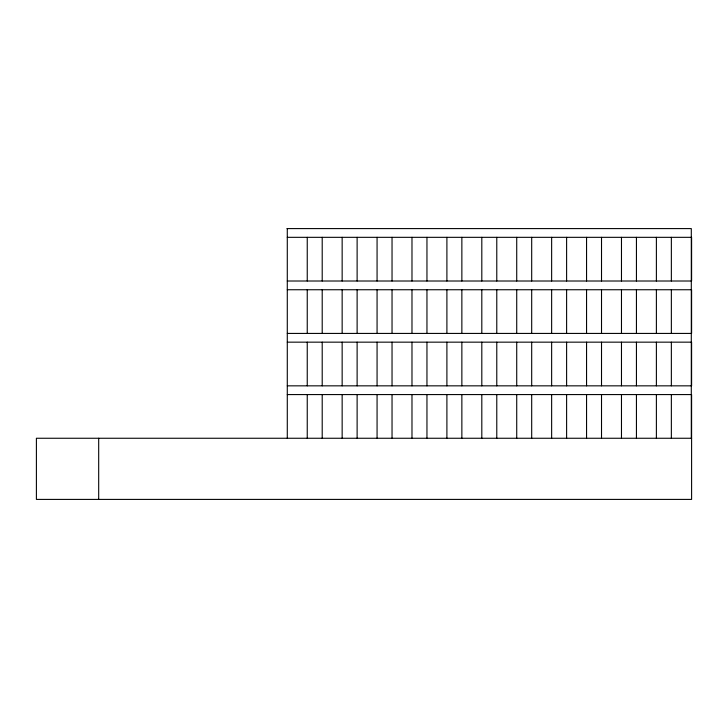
<?xml version="1.0" encoding="UTF-8"?>
<svg xmlns="http://www.w3.org/2000/svg" width="728" height="728" viewBox="0 0 728 728"><rect width="100%" height="100%" fill="white"/><g stroke="black" fill="none" stroke-linecap="round" stroke-linejoin="round"><path stroke-width="1.09" d="M286.987 228.592L691.3 228.592L691.3 438.256M287.287 237.328L691.3 237.328M287.287 281.008L691.3 281.008M287.287 289.744L691.6 289.744L691.6 333.424M287.287 333.424L691.3 333.424M287.287 342.16L691.6 342.16L691.6 385.84M287.287 385.84L691.3 385.84M287.287 394.576L691.6 394.576L691.6 499.408L36.4 499.408L36.4 438.256L691.6 438.256M691.6 237.328L691.6 281.008M671.353 237.328L671.353 281.008M671.353 289.744L671.353 333.424M671.353 342.16L671.353 385.84M671.353 394.576L671.353 438.256M656.383 237.328L656.383 281.008M656.383 289.744L656.383 333.424M656.383 342.16L656.383 385.84M656.383 394.576L656.383 438.256M636.436 237.328L636.436 281.008M636.436 289.744L636.436 333.424M636.436 342.16L636.436 385.84M636.436 394.576L636.436 438.256M621.475 237.328L621.475 281.008M621.475 289.744L621.475 333.424M621.475 342.16L621.475 385.84M621.475 394.576L621.475 438.256M601.519 237.328L601.519 281.008M601.519 289.744L601.519 333.424M601.519 342.16L601.519 385.84M601.519 394.576L601.519 438.256M586.559 237.328L586.559 281.008M586.559 289.744L586.559 333.424M586.559 342.16L586.559 385.84M586.559 394.576L586.559 438.256M566.611 237.328L566.611 281.008M566.611 289.744L566.611 333.424M566.611 342.16L566.611 385.84M566.611 394.576L566.611 438.256M551.642 237.328L551.642 281.008M551.642 289.744L551.642 333.424M551.642 342.16L551.642 385.84M551.642 394.576L551.642 438.256M531.695 237.328L531.695 281.008M531.695 289.744L531.695 333.424M531.695 342.16L531.695 385.84M531.695 394.576L531.695 438.256M516.725 237.328L516.725 281.008M516.725 289.744L516.725 333.424M516.725 342.16L516.725 385.84M516.725 394.576L516.725 438.256M496.778 237.328L496.778 281.008M496.778 289.744L496.778 333.424M496.778 342.16L496.778 385.84M496.778 394.576L496.778 438.256M481.809 237.328L481.809 281.008M481.809 289.744L481.809 333.424M481.809 342.16L481.809 385.84M481.809 394.576L481.809 438.256M461.861 237.328L461.861 281.008M461.861 289.744L461.861 333.424M461.861 342.16L461.861 385.84M461.861 394.576L461.861 438.256M446.901 237.328L446.901 281.008M446.901 289.744L446.901 333.424M446.901 342.16L446.901 385.84M446.901 394.576L446.901 438.256M426.954 237.328L426.954 281.008M426.954 289.744L426.954 333.424M426.954 342.16L426.954 385.84M426.954 394.576L426.954 438.256M411.984 237.328L411.984 281.008M411.984 289.744L411.984 333.424M411.984 342.16L411.984 385.84M411.984 394.576L411.984 438.256M392.037 237.328L392.037 281.008M392.037 289.744L392.037 333.424M392.037 342.16L392.037 385.84M392.037 394.576L392.037 438.256M377.068 237.328L377.068 281.008M377.068 289.744L377.068 333.424M377.068 342.16L377.068 385.84M377.068 394.576L377.068 438.256M357.12 237.328L357.12 281.008M357.12 289.744L357.12 333.424M357.12 342.16L357.12 385.84M357.12 394.576L357.12 438.256M342.151 237.328L342.151 281.008M342.151 289.744L342.151 333.424M342.151 342.16L342.151 385.84M342.151 394.576L342.151 438.256M322.204 237.328L322.204 281.008M322.204 289.744L322.204 333.424M322.204 342.16L322.204 385.84M322.204 394.576L322.204 438.256M307.243 237.328L307.243 281.008M307.243 289.744L307.243 333.424M307.243 342.16L307.243 385.84M307.243 394.576L307.243 438.256M287.287 228.592L287.287 438.256M98.69 438.256L98.69 499.408"/></g></svg>
